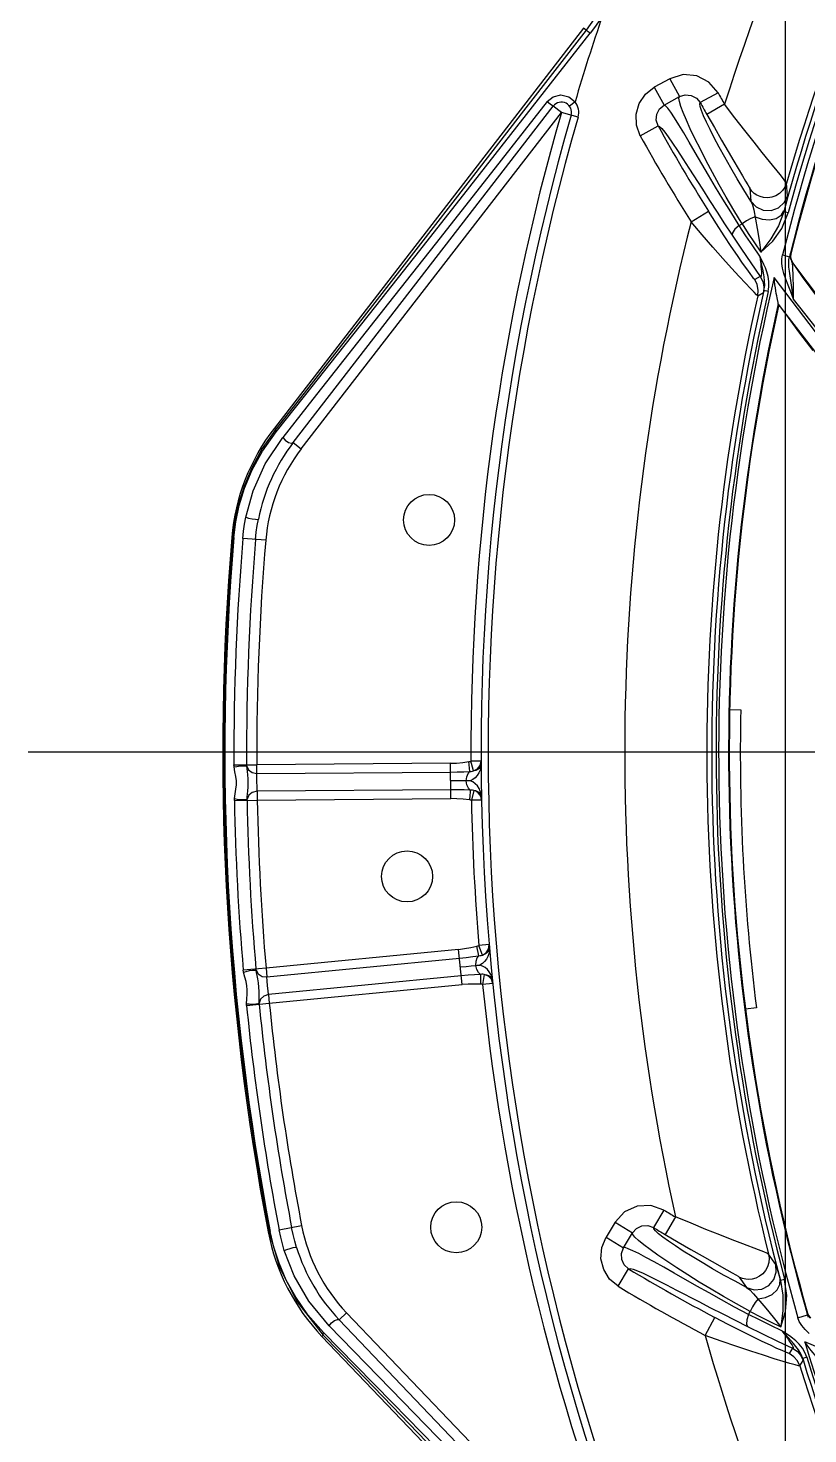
# Model space of a CAD drawing. Header units: metres. Extents: x -367 to 374, y -238 to 224.
# Drawn here: x 351.3839 to 351.4604, y 176.6477 to 176.7856 of the extents above; entities that cross this region are included whole.
import ezdxf
from ezdxf.enums import TextEntityAlignment as Align

# ---------------------------------------------------------------- set-up
doc = ezdxf.new("R2010")
doc.units = ezdxf.units.M
for name, color, linetype in [('ELE-ALIMENTADORES', 160, 'Continuous'), ('LA_BAU_BASES GERAIS_R00$0$ARQ-XREF-ATT', 8, 'Continuous'), ('LA_BAU_BASES GERAIS_R00$0$BASE', 253, 'Continuous'), ('LA_BAU_BASES GERAIS_R00$0$dutos', 31, 'Continuous')]:
    doc.layers.add(name, color=color, linetype=linetype)
doc.styles.add('LA_BAU_BASES GERAIS_R00$0$R60-125-RS', font='romans.shx', dxfattribs={"height": 0.19})
doc.styles.add('LA_BAU_BASES GERAIS_R00$0$R80-100-RS', font='romans.shx', dxfattribs={"height": 0.203})

# ---------------------------------------------------------------- blocks, each defined once
blk = doc.blocks.new('LA_BAU_BASES GERAIS_R00$0$A$C2E3D5B4E')
at = {"layer": 'LA_BAU_BASES GERAIS_R00$0$dutos', "color": 251}
for p, q in [((-15.29181643772608, -1.455469513867399), (-15.29181643772608, -0.8957732504447335)), ((-15.31164778125822, -1.164407015613222), (-15.34197212014305, -1.203618592086684)), ((-15.31138551040112, -1.164609843223559), (-15.31164778125822, -1.164407015613222)), ((-15.31723662760305, -1.172881359166865), (-15.31099918176005, -1.164912587741753)), ((-15.3046988574697, -1.170199004961148), (-15.30373783590812, -1.171953166993887)), ((-15.30318496797281, -1.169370697143393), (-15.30469861257961, -1.170198870976208)), ((-15.30318491908565, -1.169370670392425), (-15.30222595650366, -1.171125989684413)), ((-15.3152154143977, -1.171610603999113), (-15.31463021948503, -1.171137033682214)), ((-15.31309299907434, -1.171130277803684), (-15.31246782153175, -1.171628262837373)), ((-15.31246782654353, -1.171628266708183), (-15.31302185528466, -1.172056111938844)), ((-15.30373783590812, -1.171953166993887), (-15.30222595650366, -1.171125989684413)), ((-15.2984480559935, -1.170739611700526), (-15.30019533681661, -1.171712166092846)), ((-15.34012088183226, -1.205050250355896), (-15.31460438469458, -1.17205556306061)), ((-15.33933012092712, -1.205662389438373), (-15.31381309177641, -1.172667014215847)), ((-15.31381333207582, -1.172667324939255), (-15.31460438469458, -1.17205556306061)), ((-15.31218013822081, -1.173139241218166), (-15.31381333207582, -1.172667324939255)), ((-15.29780769693389, -1.171880383358882), (-15.29954791913769, -1.172865506609639)), ((-15.30607578796435, -1.17497051379695), (-15.30432850893976, -1.17399804792575)), ((-15.29161538771496, -1.18084051235445), (-15.29172001287952, -1.179602793189304)), ((-15.29533454107923, -1.180117143174073), (-15.29522688231327, -1.181376281428754)), ((-15.30109087646815, -1.183404921369117), (-15.29939658934018, -1.182342698815489)), ((-15.2917757054588, -1.181524324088684), (-15.29200273058404, -1.182407565674737)), ((-15.29156578153652, -1.182525808615253), (-15.29200264822521, -1.18240726216635)), ((-15.29638622852826, -1.183751337300862), (-15.29608890512327, -1.183595429356217)), ((-15.29218093330383, -1.187040242296177), (-15.29212081250216, -1.186652290071549)), ((-15.29212142131701, -1.186652272623803), (-15.29144471015206, -1.186821095086714)), ((-15.29149547977704, -1.187132087410362), (-15.29144470891242, -1.186821094969389)), ((-15.29130417100851, -1.186538308476599), (-15.29134680635934, -1.186476821448821)), ((-15.29132583660203, -1.187036364762832), (-15.29119752243378, -1.187292214073466)), ((-15.29128229170146, -1.18710006410555), (-15.29115459334298, -1.187353814367896)), ((-15.29117043470796, -1.187372267632497), (-15.2911975725583, -1.187292185964623)), ((-15.2839965343619, -1.196896690909568), (-15.29119755337342, -1.18729217023764)), ((-15.29430203532047, -1.1887638744426), (-15.29485089314221, -1.189065241184551)), ((-15.28561651201517, -1.198517753268504), (-15.29293981111323, -1.188849340843888)), ((-15.2913135114768, -1.189169035941347), (-15.29138603928004, -1.188685180740038)), ((-15.2945460819119, -1.190644450431762), (-15.29399829115846, -1.190344705927316)), ((-15.29352738762873, -1.190240048419298), (-15.29393918227788, -1.190145553749687)), ((-15.33076855348554, -1.191379399122241), (-15.33819539940941, -1.200807175137641)), ((-15.2852033803515, -1.200948637782574), (-15.29253812069783, -1.191456463251313)), ((-15.29253504850885, -1.191433603584017), (-15.29253811930857, -1.191456462494614)), ((-15.28318578843846, -1.200969842019447), (-15.29103201667613, -1.190995877992179)), ((-15.33819539940941, -1.200807175137641), (-15.34115431168584, -1.204561479613119)), ((-15.34197212014305, -1.203618592086684), (-15.34183576085206, -1.20372404577364)), ((-15.34012088183681, -1.205050250360443), (-15.33932982921806, -1.205662012237269)), ((-15.34548332126087, -1.21108323627567), (-15.34583831073496, -1.212755939704664)), ((-15.34583831073496, -1.212755939704664), (-15.3460400042336, -1.214359827451233)), ((-15.34594613108675, -1.214367786139235), (-15.34575253524099, -1.212828388111745)), ((-15.34615019916646, -1.214350522664688), (-15.3459461282946, -1.214367753094564)), ((-15.34282179431466, -1.214631571395046), (-15.34505676582103, -1.214442851583669)), ((-15.29730375349436, -1.231229951805915), (-15.29621739631284, -1.231248914239302)), ((-14.75553015107744, -1.235418544163338), (-15.36613173221303, -1.235418544163338)), ((-15.32278696788899, -1.237293527066583), (-15.32289410447947, -1.236333714394902)), ((-15.32247259429823, -1.237099211249813), (-15.32269599873052, -1.236290423135586)), ((-15.32169599674853, -1.236286566114075), (-15.32269583576499, -1.236290422505306)), ((-15.32179109856133, -1.236714441495394), (-15.32169598852624, -1.236286565646594)), ((-15.34593774900668, -1.236648071188654), (-15.34369485123079, -1.2366370093402)), ((-15.32469423371003, -1.236490526872046), (-15.34369485121215, -1.236637009716731)), ((-15.34368475757947, -1.238026649716346), (-15.34369483608725, -1.236638923567341)), ((-15.34368799858066, -1.237503495731005), (-15.32468743491017, -1.23735318536427)), ((-15.3246668398815, -1.239950721017237), (-15.32469427324259, -1.236488613207882)), ((-15.32242972713948, -1.237250658232995), (-15.32247259429823, -1.237099211249813)), ((-15.34368023688239, -1.238369013318959), (-15.34368475757947, -1.238026649716346)), ((-15.32467376728664, -1.239084716627701), (-15.34366033115793, -1.239234916246176)), ((-15.32240779039648, -1.23915596760952), (-15.32264872353426, -1.240122863701515)), ((-15.32225334759232, -1.239207757476549), (-15.32240778807591, -1.239155958765593)), ((-15.34589600158733, -1.240143431383046), (-15.34365347947141, -1.240100921235978)), ((-15.34366033029528, -1.2392349162389), (-15.34365347947141, -1.240100921235978)), ((-15.34365347950143, -1.240100921256897), (-15.32466686735961, -1.239950722190486)), ((-15.32214871883025, -1.240112494116772), (-15.32264872353426, -1.240122863701515)), ((-15.32164893168692, -1.240102052730151), (-15.32214871883025, -1.240112494116772)), ((-15.32180401093228, -1.239589516710737), (-15.32198098944173, -1.239381168131956)), ((-15.32156168378742, -1.255300146062552), (-15.32190239222973, -1.254363736324819)), ((-15.32090590080907, -1.254279926482639), (-15.32190205284815, -1.254363707782147)), ((-15.32096648133438, -1.254714031471565), (-15.32090589272684, -1.254279925333037)), ((-15.32389145894103, -1.25474587528123), (-15.34278978716702, -1.256581153094601)), ((-15.34270607769758, -1.257443128338025), (-15.32380782617065, -1.255607869005587)), ((-15.32355680547653, -1.258191887226246), (-15.3238914773483, -1.254745888361583)), ((-15.32190231470759, -1.255370183464663), (-15.32209295764142, -1.254422049528046)), ((-15.34278978710472, -1.25658115334835), (-15.34502446799479, -1.256773283186419)), ((-15.34278978710472, -1.25658115334835), (-15.34270607841972, -1.257443128407147)), ((-15.32364042301197, -1.25733134310093), (-15.3425526132728, -1.259167956061617)), ((-15.34246885485891, -1.260030413718312), (-15.32355702662835, -1.258189981484691)), ((-15.321385960925, -1.257197057014935), (-15.32154880717508, -1.258180123788122)), ((-15.32055388108984, -1.258079431106751), (-15.32154880717508, -1.258180123788122)), ((-15.3209783115276, -1.257361477056918), (-15.32138596033428, -1.257197048492969)), ((-15.34255261020235, -1.259167958348087), (-15.34246904028214, -1.260028504511581)), ((-15.34470062209357, -1.260253859207921), (-15.34246885483617, -1.260030414097571)), ((-15.29468411756034, -1.26045916558877), (-15.29576254207905, -1.260591579468098)), ((-15.30375114325898, -1.280306085738346), (-15.30477805130431, -1.282021985554536)), ((-15.34150338751851, -1.282245348750337), (-15.33930043094779, -1.28182405324759)), ((-15.30853788474815, -1.28148902368838), (-15.30943465294786, -1.28296306531837)), ((-15.30853785707177, -1.281488978189998), (-15.30682970499265, -1.282529637685627)), ((-15.30262619014638, -1.280973843486834), (-15.30364070515634, -1.282697096350319)), ((-15.3423800282626, -1.282412998385269), (-15.34258117991794, -1.282451466811551)), ((-15.34247256126218, -1.282430694476432), (-15.34147701405209, -1.285892086715364)), ((-15.34202176828057, -1.283941826223497), (-15.3423800343553, -1.282412966518393)), ((-15.33979402211435, -1.283966403110469), (-15.3399749517398, -1.283340731293436)), ((-15.30943479964344, -1.282963306436329), (-15.30772544844876, -1.28400194264367)), ((-15.30772544844876, -1.28400194264367), (-15.30682970499265, -1.282529637685627)), ((-15.34002332393948, -1.28675320586234), (-15.34099742283843, -1.284280852571726)), ((-15.29278341942381, -1.285637401265092), (-15.29349289619813, -1.284617804553534)), ((-15.34147701405209, -1.285892086715364), (-15.33974715369277, -1.289316133086402)), ((-15.30824150233411, -1.287784020143306), (-15.30721454719333, -1.286068200511806)), ((-15.29636599444621, -1.286870508811887), (-15.29564318092253, -1.287907138344679)), ((-15.29258040694003, -1.286309565747331), (-15.29232582746317, -1.287222494623791)), ((-15.29191751477447, -1.287113935766399), (-15.2923259422364, -1.287222061077671)), ((-15.33974715369277, -1.289316133086402), (-15.33717960724744, -1.29256874914762)), ((-15.33488997602672, -1.290379457881215), (-15.33561274864678, -1.291070555978592)), ((-15.30678714958594, -1.321217294692985), (-15.33561274864223, -1.29107055598314)), ((-15.30606411788222, -1.32052646755227), (-15.33489030552482, -1.29037911327913)), ((-15.29970723802217, -1.292595975937445), (-15.29877105360629, -1.290828920655883)), ((-15.29545911138894, -1.290544258887792), (-15.29527948915211, -1.290260566697441)), ((-15.29062270374379, -1.290857874058645), (-15.28968323845129, -1.29058937137296)), ((-15.2904707827679, -1.291242191223034), (-15.29062237108974, -1.290858161984659)), ((-15.28966500927254, -1.290416214805816), (-15.28973267642459, -1.290384281925697)), ((-15.2895872349136, -1.290844553565591), (-15.28968323745767, -1.290589371392059)), ((-15.33730425167687, -1.292687931198714), (-15.30304724813959, -1.328515007427711)), ((-15.33717960724744, -1.29256874914762), (-15.33730419663516, -1.292687878574441)), ((-15.29114845174126, -1.293842545039013), (-15.29147309403561, -1.294377965027422)), ((-15.27818224355406, -1.298163498830661), (-15.28992718785048, -1.293235578732208)), ((-15.29041951514273, -1.295593194737819), (-15.29009498669939, -1.295059712959016)), ((-15.2897395390637, -1.294733636747594), (-15.29014337302578, -1.294857687615774))]:
    blk.add_line(p, q, dxfattribs=at)
for points in [[(-15.3102175089075, -1.162928339449252), (-15.31058771732933, -1.16350222202226), (-15.31097717097964, -1.164062884985185), (-15.31138551081312, -1.164609843701953)], [(-15.30979299095407, -1.163192371000775), (-15.31017555890276, -1.163780270324139), (-15.31057780830542, -1.164353889505662), (-15.31099918176005, -1.164912587741753)], [(-15.31138551040112, -1.164609843223559), (-15.31751495086564, -1.17252778746996), (-15.32299453424321, -1.179593683366591), (-15.32785198457941, -1.185844195275138), (-15.33212222723068, -1.19132584229709), (-15.33584437881336, -1.196090811114743), (-15.33906480959195, -1.200200612315427), (-15.34183576085206, -1.20372404577364)], [(-15.31099918270775, -1.164912588218328), (-15.31118749725783, -1.164766385515293), (-15.31132954014311, -1.164655072474204), (-15.31138548681474, -1.164609752358672)], [(-15.30607584083236, -1.17497041944597), (-15.3064527596689, -1.17393783372853), (-15.30649088249947, -1.172840048351361), (-15.30618687298875, -1.171784385943909), (-15.3055698426042, -1.17087404928651), (-15.30469861257961, -1.170198870976208)], [(-15.29844795152439, -1.170739798859984), (-15.29933578095461, -1.169696338531764), (-15.3005345880315, -1.169079678075548), (-15.30187753450446, -1.16896176585368), (-15.30318496797281, -1.169370697143393)], [(-15.3152154143977, -1.171610603999113), (-15.32103687450353, -1.179015115562549), (-15.32621016075291, -1.185589829150274), (-15.33076855348554, -1.191379399122241)], [(-15.3152154777149, -1.17161055189689), (-15.31491192334579, -1.171842209279646), (-15.31469264930411, -1.172001726470342), (-15.31460439740931, -1.172055528656244)], [(-15.31463021948503, -1.171137033682214), (-15.31386709314711, -1.17095761911213), (-15.31309299907434, -1.171130277803684)], [(-15.2960889355918, -1.183595482374301), (-15.29689447857891, -1.182264520524484), (-15.2976344723088, -1.180999215851159), (-15.29832800848817, -1.179773579841537), (-15.29898395812825, -1.178577059236602), (-15.29960412628861, -1.177410501311613), (-15.30018269737548, -1.176287454870987), (-15.30070732924696, -1.175233825854491), (-15.30116592447393, -1.174274879078155), (-15.30155242090404, -1.173424198650252), (-15.30186264113172, -1.172690669577321), (-15.30209225893759, -1.17208233642458), (-15.30223543214424, -1.171609053195141), (-15.30228378741094, -1.171284261809603), (-15.30222603932043, -1.171125838324485)], [(-15.30222603932043, -1.171125838324485), (-15.30166858825351, -1.17095072910314), (-15.30108967134083, -1.17100079358778), (-15.3005732691131, -1.171267007487302), (-15.30019533346331, -1.171712170154649)], [(-15.34179417387259, -1.203984504139669), (-15.33901527332955, -1.200498120743475), (-15.33577145784921, -1.196413218701025), (-15.33201521728415, -1.191667216277608), (-15.32770250871727, -1.186201555556806), (-15.3227889290074, -1.179956757264051), (-15.31723662760305, -1.172881359166865)], [(-15.304328470173, -1.173998026348897), (-15.30450824848458, -1.173437037647716), (-15.30445889295061, -1.1728530784182), (-15.30418942380402, -1.172332452000489), (-15.30373791231477, -1.171953027350071)], [(-15.2993742457561, -1.178814897458949), (-15.30067637008278, -1.176591199997063), (-15.30127107068529, -1.175581014695751), (-15.30181345420988, -1.174671580732763), (-15.30229818300677, -1.173876310843923), (-15.30272214114484, -1.173204305518709), (-15.30308265066333, -1.172663922003892), (-15.30337615761391, -1.172265314860567), (-15.30359719718263, -1.172022281510806), (-15.30373791212833, -1.171953027685674)], [(-15.29522670130655, -1.181376171747331), (-15.29590537804961, -1.180275766102284), (-15.29656369880695, -1.179181835180032), (-15.29719395883376, -1.178106366154395), (-15.29778663061234, -1.177065386238326), (-15.29833051180412, -1.176078973100346), (-15.29881507395066, -1.175167662160391), (-15.29923430462441, -1.174344833546172), (-15.29958471158852, -1.173619409069659), (-15.29986370509005, -1.172998409875333), (-15.30006840268288, -1.1724888176538), (-15.30019511062801, -1.172098516101585), (-15.30023924593661, -1.171836342494032), (-15.30019525971102, -1.17171212319289)], [(-15.29954799787401, -1.17286555117488), (-15.29880624438783, -1.174166957677414), (-15.29809879380673, -1.175391810090048), (-15.29745106735709, -1.176500497873064), (-15.29688448898514, -1.177461816762559), (-15.29602990464264, -1.178903600206183)], [(-15.29339926680268, -1.177483366596505), (-15.29410151446382, -1.17660798330752), (-15.29491526012725, -1.175587248923591), (-15.29582269752154, -1.174438120978891), (-15.29679711958488, -1.173190731129296), (-15.29780769681201, -1.171880383890027)], [(-15.30432808938849, -1.173997814689471), (-15.30418513775248, -1.174046715233715), (-15.30396756349865, -1.174249945082636), (-15.30367976605839, -1.174596547478984), (-15.30332531682188, -1.175076482349766), (-15.30290709392466, -1.175680592232936), (-15.30242740265112, -1.176400510496649), (-15.30188848127864, -1.177227923825455), (-15.30129478677145, -1.178150934241501)], [(-15.30129478677145, -1.178150934241501), (-15.29997581120824, -1.180213269237981), (-15.29926736728294, -1.18131745362615), (-15.29853895945462, -1.182445826035007), (-15.29779859405517, -1.183583378554147), (-15.29704913019759, -1.18472387457922)], [(-15.29171974584278, -1.179602874175259), (-15.29181775339384, -1.179465524792874), (-15.29203028222855, -1.179191319308018), (-15.29236221096835, -1.17877296371779), (-15.29339926680268, -1.177483366596505)], [(-15.29638643572798, -1.183751317398389), (-15.29720359975136, -1.182437984983778), (-15.29796286360261, -1.181191198787644), (-15.29868263244362, -1.179986891715714), (-15.2993742457561, -1.178814897458949)], [(-15.29602990464264, -1.178903600206183), (-15.29573699679167, -1.179400044830516), (-15.29552784318048, -1.179759737474058), (-15.2953961541707, -1.179994300247643), (-15.29533423426619, -1.180116956342943)], [(-15.29172001287952, -1.179602793189304), (-15.29187813750923, -1.179992404900702), (-15.29211433570981, -1.180340129403419), (-15.29241893492463, -1.180631520708346), (-15.29277527647446, -1.180851423285901), (-15.29316603590996, -1.180991575587257), (-15.29357427797413, -1.181048074341277), (-15.29397142849621, -1.181022195309822), (-15.29432320713931, -1.180930347162473), (-15.29462506488971, -1.180791953596497), (-15.29488690143353, -1.180616192793138), (-15.29512093292851, -1.18040007125245), (-15.29533454107923, -1.180117143174073)], [(-15.29252917290705, -1.18202462401922), (-15.29195754427928, -1.18152147418067), (-15.29161538771496, -1.18084051235445)], [(-15.29161490994784, -1.180839821102097), (-15.29165506388154, -1.181037431942684), (-15.2917757054588, -1.181524324088684)], [(-15.2948511856448, -1.189065443199695), (-15.29492564828661, -1.188980226573847), (-15.29507626274335, -1.188784695772199), (-15.29530876205308, -1.188469031088687), (-15.29562756870837, -1.188024459551059), (-15.29603671386349, -1.187442049876779), (-15.2965444342085, -1.186705515491383), (-15.29715092408469, -1.185808745304428), (-15.29784442400887, -1.184762505791412), (-15.29860209001572, -1.183594825182524), (-15.29939652539724, -1.182342658703135)], [(-15.29522688231327, -1.181376281428754), (-15.29470071394553, -1.181929239598219), (-15.29400713338055, -1.182244413812157), (-15.29324680865921, -1.182277616758881), (-15.29252917290705, -1.18202462401922)], [(-15.29522664539536, -1.181376132162484), (-15.29507596679105, -1.181730047752978), (-15.29493913241686, -1.182238483992194), (-15.29460156417963, -1.184050513626687)], [(-15.29481502935187, -1.182905339707474), (-15.29411848595737, -1.183147468329196), (-15.29339524414445, -1.183202436279942), (-15.29274213092503, -1.18306416349759), (-15.2922464178273, -1.182751121332046), (-15.29197587700673, -1.182304216029195)], [(-15.29200266484486, -1.182407480521476), (-15.29252473878705, -1.183784794905193), (-15.29326573528624, -1.185082134754055), (-15.2942500741683, -1.1863878221763)], [(-15.29424945593473, -1.186387840702707), (-15.29306322210232, -1.185289040343093), (-15.29219065960069, -1.184041798681108), (-15.29156605106209, -1.182526171406323)], [(-15.29454606310219, -1.190644454674555), (-15.2946601610256, -1.190544664509332), (-15.29489688431113, -1.190310856541771), (-15.29525991312858, -1.189940238787756), (-15.29574933140248, -1.189426593642281), (-15.29636676199243, -1.18876655302455), (-15.29711299146584, -1.187954559158868), (-15.29798135000601, -1.186991725009364), (-15.29895484209328, -1.185892411531029), (-15.300002906391, -1.184684480495605), (-15.30109087668416, -1.183404920959845)], [(-15.29638630795716, -1.183751366986769), (-15.29679579539015, -1.184132061181742), (-15.29703332755571, -1.184476759421784), (-15.29704953582677, -1.184724169284607)], [(-15.29434403299092, -1.186770963397692), (-15.29503130593457, -1.185769367387991), (-15.295712050568, -1.184762810224754), (-15.29638622852826, -1.183751337300862)], [(-15.2948150370753, -1.182905181061585), (-15.29521917777765, -1.183060924690551), (-15.29566097319366, -1.183299457205692), (-15.2960889355918, -1.183595482374301)], [(-15.29608890512327, -1.183595429356217), (-15.29548142218846, -1.184530395601257), (-15.29486825963613, -1.185461209348148), (-15.29424945593473, -1.186387840702707)], [(-15.29460156417963, -1.184050513626687), (-15.29441517146779, -1.185203235866254), (-15.29425006979363, -1.186387823259508)], [(-15.29704913019759, -1.18472387457922), (-15.29614210908858, -1.186083745450276), (-15.29522692825412, -1.187429781519029), (-15.29430381391876, -1.188761977374895)], [(-15.29393920019265, -1.190145553034824), (-15.29387130034092, -1.189645780310173), (-15.29387971418919, -1.189202631217711), (-15.29392693978753, -1.188802819805176), (-15.29399179733218, -1.188418754164275), (-15.29406659759161, -1.188029904101938), (-15.29414487519034, -1.187651868550972), (-15.29421693828408, -1.187321982235233), (-15.29428233734279, -1.187033224495906), (-15.29434475426115, -1.186770911272731)], [(-15.2943447218172, -1.186770914922533), (-15.29429908798829, -1.18713694558727), (-15.29426128168461, -1.187472124578278), (-15.29423117950955, -1.187777795582122), (-15.29420921508336, -1.18805164532904), (-15.29419596791467, -1.188291435146027), (-15.29419237147795, -1.188493116918551), (-15.29419931014445, -1.188646344496817), (-15.2942160177563, -1.188743877354398), (-15.2942403763459, -1.188789611421896), (-15.29427013631494, -1.188792389293383), (-15.29430330048763, -1.188761622382742)], [(-15.29352563578004, -1.190240656328285), (-15.29345518150831, -1.189761005595471), (-15.29345646983438, -1.189257184126006), (-15.29353127240756, -1.188763706205179), (-15.29365835139879, -1.188313635199563), (-15.29380440920431, -1.187925710841853), (-15.29394950279584, -1.187590655612155), (-15.29408756772591, -1.187293925600613), (-15.29421810607528, -1.187023917455633), (-15.29434403299092, -1.186770963397692)], [(-15.29134680648122, -1.186476821416989), (-15.29135997184949, -1.186513703227945), (-15.29139264669993, -1.186628460389954), (-15.29144471038671, -1.186821096023493)], [(-15.29134680635934, -1.186476821448821), (-15.29137631476351, -1.186757338239374), (-15.29132583660203, -1.187036364762832)], [(-15.29130417100851, -1.186538308476599), (-15.29133350968277, -1.186820761278511), (-15.29128229170146, -1.18710006410555)], [(-15.29197958820532, -1.188474194567505), (-15.29210712387476, -1.187956168275093), (-15.29217600427046, -1.187477164870586), (-15.29218093330383, -1.187040242296177)], [(-15.29148659159137, -1.187845008111879), (-15.29150621823146, -1.187474441707934), (-15.29149547977704, -1.187132087410362)], [(-15.29138603928004, -1.188685180740038), (-15.29144478465196, -1.188246359138873), (-15.29148659159137, -1.187845008111879)], [(-15.29103392283332, -1.190995199650104), (-15.29103575091631, -1.190258620390239), (-15.29104510504249, -1.1895714525578), (-15.29105957204229, -1.188977430941748), (-15.29107719342892, -1.188490136449843), (-15.29109742832998, -1.188090724125402), (-15.29111993402421, -1.187772252854927), (-15.29114436126747, -1.187532951835863), (-15.29117043470796, -1.187372267632497)], [(-15.28647272036051, -1.193750542862915), (-15.28856451414322, -1.190968974143914), (-15.29014710976617, -1.188783421883898), (-15.29115412155352, -1.187353482118567)], [(-15.2945460819119, -1.190644450431762), (-15.29449906662921, -1.19009953682297), (-15.29460245478595, -1.189559443878068), (-15.29485089314221, -1.189065241184551)], [(-15.29430203532047, -1.1887638744426), (-15.29405621746855, -1.189251352926192), (-15.2939511215427, -1.189791451933786), (-15.29399829115846, -1.190344705927316)], [(-15.29260892302636, -1.191033178121586), (-15.29264544191983, -1.190854771481725), (-15.2926855409587, -1.190650208626437), (-15.29272813964508, -1.190419942601409), (-15.2927722843101, -1.190163618125268), (-15.29281702258504, -1.189880084021468), (-15.29286118733626, -1.189567893999708), (-15.29290327688568, -1.189224912979341), (-15.29294108603472, -1.188849036404179)], [(-15.29103201667613, -1.190995877992179), (-15.29131959492224, -1.190279742786231), (-15.29157921581145, -1.189628390093901), (-15.29180135108891, -1.189029731935705), (-15.29197958820532, -1.188474194567505)], [(-15.29103392576599, -1.190995198980715), (-15.29113489602514, -1.190311662498686), (-15.2913135114768, -1.189169035941347)], [(-15.29393916363597, -1.190145472501797), (-15.29396805548367, -1.190252979554032), (-15.29398774558376, -1.190319508463006), (-15.29399827437055, -1.190344709768112)], [(-15.29253504850885, -1.191433603584017), (-15.29253756063599, -1.191389322138718), (-15.29255259268621, -1.191304630934326), (-15.29260892302636, -1.191033178121586)], [(-15.29249948932829, -1.191509615736948), (-15.29157079354536, -1.192788454179833), (-15.2904436213239, -1.194308223791893), (-15.28914348583112, -1.196019289192634)], [(-15.34575253524099, -1.212828388111745), (-15.34541070938712, -1.211215819913093), (-15.34488816032081, -1.209517262476481), (-15.34414423170847, -1.20773312654336), (-15.34313065601509, -1.205879088530025), (-15.34179417387259, -1.203984504139669)], [(-15.34183576085206, -1.20372404577364), (-15.34316846285947, -1.205634804880617), (-15.34418853468151, -1.20751434690527), (-15.34494550975114, -1.209334770446446), (-15.34548332126087, -1.21108323627567)], [(-15.34476634095881, -1.212365610780296), (-15.34404154765389, -1.209764671240634), (-15.34286027997769, -1.207141085994124), (-15.34115431168584, -1.204561479613119)], [(-15.34179417700989, -1.203984503676736), (-15.34184321160137, -1.203884158829794), (-15.34185825092663, -1.203793895492424), (-15.34183576107489, -1.203724046074683)], [(-15.34115422162859, -1.204561484323392), (-15.34090644628986, -1.204827618991374), (-15.34059400609067, -1.205029716399338), (-15.34030266272703, -1.205113205954774), (-15.34012092215153, -1.205050222518082)], [(-15.34505676610843, -1.214442854983361), (-15.34498408898799, -1.213733773352658), (-15.34488847530383, -1.213047402466771), (-15.34476634095881, -1.212365610780296)], [(-15.34476633727627, -1.212365611660687), (-15.3444936784349, -1.212446822582649), (-15.3441435886275, -1.212521981612269), (-15.34383590123662, -1.212566877303004), (-15.34362189527201, -1.212577516739373), (-15.34353666536299, -1.212552548373139)], [(-15.34381537041463, -1.214547674354151), (-15.34374199683452, -1.213838660947374), (-15.3436486948608, -1.213178006808164), (-15.34353666367042, -1.212552548025712)], [(-15.32469423371003, -1.236490526872046), (-15.32411046716243, -1.236471175146733), (-15.32349306759306, -1.23640759903509), (-15.32289397776003, -1.236333696684312)], [(-15.32289397776003, -1.236333696684312), (-15.32282485640462, -1.236321629934253), (-15.32276045502977, -1.236306802953266), (-15.32269583388143, -1.236290383182393)], [(-15.34592459760142, -1.236857235717878), (-15.34593190730902, -1.236785030492399), (-15.34593618148119, -1.236715169667775), (-15.34593774902032, -1.236648068412876)], [(-15.34589024639808, -1.239961085012226), (-15.34582163984714, -1.239488120299654), (-15.34574439511607, -1.239047060117343), (-15.34569907817695, -1.238623503971837), (-15.34570125163782, -1.238209375783015), (-15.34575131077509, -1.237790847854455), (-15.34583795306844, -1.237348761541114), (-15.34592459760142, -1.236857235717878)], [(-15.34592459713485, -1.23685723571333), (-15.34566435342322, -1.236798657773477), (-15.34534154139192, -1.236752854067788), (-15.3450273183098, -1.236729921821905), (-15.34479049281344, -1.236733907734276), (-15.34468447989502, -1.236764244161975)], [(-15.34468447871541, -1.236764244017365), (-15.34468857306274, -1.236722455080496), (-15.34469103500578, -1.23668157619403), (-15.34469195102065, -1.236641927099015)], [(-15.34468447871541, -1.236764244017365), (-15.34450734317215, -1.237142322125408), (-15.34414722146448, -1.237409458415357), (-15.34368799983167, -1.237503015123082)], [(-15.34464718174149, -1.240013885453379), (-15.34462484729283, -1.239772517237441), (-15.34459640559407, -1.239507643165496), (-15.34456964440642, -1.239202340577037), (-15.34455070779723, -1.238843021130094), (-15.34454518551729, -1.238439133816144), (-15.34455607585141, -1.238025241860385), (-15.34458182360231, -1.237638827221133), (-15.34461686886152, -1.237304806522559), (-15.34465391306321, -1.237020194197328), (-15.34468447372637, -1.236764239170668)], [(-15.32468738663056, -1.237359393431404), (-15.32403829341956, -1.23734777738872), (-15.32337057071891, -1.237320468382393), (-15.32278716000519, -1.237292986193722)], [(-15.32316679280484, -1.238212675664442), (-15.32310434654983, -1.237810731113029), (-15.32297055797881, -1.237487469175619), (-15.32278716581959, -1.237292951129973)], [(-15.32278716581959, -1.237292951129973), (-15.32265933168583, -1.237288592031916), (-15.32254938012511, -1.237274846417392), (-15.3224297202969, -1.237250713537549)], [(-15.32179333746444, -1.237179885515332), (-15.32191332860566, -1.237442139988786), (-15.32207515252685, -1.237688158321987), (-15.32227466055838, -1.237906583847405), (-15.32250765372783, -1.238084523840996), (-15.32277092541972, -1.238206418615562)], [(-15.32243123032413, -1.237251075270876), (-15.32205350646927, -1.237053802719572), (-15.32179109856133, -1.236714441495394)], [(-15.32176981815655, -1.236874329820864), (-15.32186705914364, -1.236993185391555), (-15.32200782313294, -1.237103151661984), (-15.3221952307922, -1.237193905545325), (-15.32243123032413, -1.237251075270876)], [(-15.32169437364337, -1.236634969347222), (-15.32171910974466, -1.236908744322761), (-15.32179333746444, -1.237179885515332)], [(-15.32169439113977, -1.236634973565458), (-15.32171288642576, -1.236753469450093), (-15.32176981815655, -1.236874329820864)], [(-15.34366033115793, -1.239234916246176), (-15.34366670008831, -1.239008807137623), (-15.34367396568859, -1.238704479219166), (-15.34368023688239, -1.238369013318959)], [(-15.32316677926428, -1.238212706528145), (-15.32360550961494, -1.238209647394513), (-15.32411722178131, -1.238220896292376), (-15.32468056870403, -1.238221076827983)], [(-15.32275417707433, -1.239122479125115), (-15.32334752116913, -1.239104054495954), (-15.32399766641356, -1.239087587233087), (-15.32467377084959, -1.239084723357053)], [(-15.32277092541972, -1.238206418615562), (-15.32289903934134, -1.238207303628485), (-15.32302672918286, -1.238212173551517), (-15.32316679280484, -1.238212675664442)], [(-15.32275417418532, -1.239122454721553), (-15.32294101852904, -1.238935999772082), (-15.32308294020959, -1.238617337801486), (-15.32315464843578, -1.238212577527236)], [(-15.32275414825972, -1.239122309402489), (-15.32277600104044, -1.239321035926594), (-15.3228081899656, -1.239662533675698), (-15.32284438851912, -1.240084674028083)], [(-15.32176581514295, -1.239217696081766), (-15.3218902314984, -1.238959734251409), (-15.32205675551813, -1.238717538628123), (-15.32226169976957, -1.238501798000186), (-15.32250100706051, -1.238326453813613), (-15.32277092509776, -1.238206414540116)], [(-15.32240779041285, -1.239155967674094), (-15.32252298764206, -1.23913568846973), (-15.32263848605635, -1.239123870632), (-15.32275417418532, -1.239122454721553)], [(-15.32240778807591, -1.239155958765593), (-15.32217077333644, -1.239207085669193), (-15.32198096125967, -1.239293299121243), (-15.32183767419974, -1.239399573417984), (-15.321737529252, -1.239515821615612), (-15.32167747101721, -1.239635276917113), (-15.32165592119736, -1.239753687755808)], [(-15.32198098944173, -1.239381168131956), (-15.32210968446088, -1.239283682073335), (-15.32225334759232, -1.239207757476549)], [(-15.32165602839223, -1.239753689821271), (-15.32168664669871, -1.239483956093579), (-15.32176581514295, -1.239217696081766)], [(-15.34589600158733, -1.240143431408512), (-15.34589613750222, -1.240082483068988), (-15.34589421862847, -1.240021641957981), (-15.34589024639808, -1.239961085012226)], [(-15.34589024088518, -1.239961084914), (-15.34562772121444, -1.240006994077419), (-15.34530299631979, -1.240040016437604), (-15.34498786003769, -1.24005299328536), (-15.34475142736392, -1.240043679786766), (-15.34464714732167, -1.240013884645748)], [(-15.34465041228668, -1.240119819492691), (-15.34465051999177, -1.240084339022985), (-15.34464939815962, -1.240048684345936), (-15.34464714959404, -1.240013884459302)], [(-15.34366033035258, -1.239234915700479), (-15.34413694299292, -1.239344263348073), (-15.34448638641697, -1.239624159301172), (-15.34464714959404, -1.240013884459302)], [(-15.32284438851912, -1.240084674028083), (-15.32346014987206, -1.240018800525547), (-15.32406344894071, -1.239966302885193), (-15.32466686735961, -1.239950722190486)], [(-15.32264838157198, -1.24012294146695), (-15.32271533582116, -1.240107719078594), (-15.32278044254326, -1.240094505163768), (-15.32284438851912, -1.240084674028083)], [(-15.32164892355422, -1.240102051877045), (-15.32169128023452, -1.239835136257796), (-15.32180401093228, -1.239589516710737)], [(-15.3220928369683, -1.254422022093138), (-15.3220257091757, -1.254404422246523), (-15.32196472807937, -1.254385187141168), (-15.32190205893403, -1.254363624336918)], [(-15.32389145894103, -1.25474587528123), (-15.32330508620271, -1.254669291984726), (-15.32268895605284, -1.254549932742236), (-15.3220928369683, -1.254422022093138)], [(-15.32380782733435, -1.255607862640943), (-15.32315528529034, -1.255536744871904), (-15.32248572121716, -1.255449318756916), (-15.3219025576841, -1.255369656178743)], [(-15.32220583157687, -1.256317090861273), (-15.32217802697414, -1.255913000739099), (-15.32207101383256, -1.255578684080035), (-15.32190256825243, -1.255369613697155)], [(-15.32190256825243, -1.255369613697155), (-15.3217842215704, -1.255355301385578), (-15.32166944647997, -1.255331256957732), (-15.32156168111942, -1.255300154398071)], [(-15.32092980485504, -1.255172037164527), (-15.32102680031494, -1.255441970646359), (-15.32116726027834, -1.255700271017929), (-15.32134833456121, -1.255935805686647), (-15.32156750379318, -1.25613467575721), (-15.32182382625479, -1.256279616971995)], [(-15.3208764380347, -1.254627112976493), (-15.32088543128748, -1.254746858458645), (-15.3209325826183, -1.254871920767698), (-15.32102007178764, -1.254998164929646), (-15.32115169535291, -1.255119048259701), (-15.32133168218388, -1.255224696591256), (-15.32156165437709, -1.255300139753388)], [(-15.32156165437709, -1.255300139753388), (-15.32120090884428, -1.255073289138352), (-15.32096648133438, -1.254714031471565)], [(-15.32087643002615, -1.254627113003778), (-15.32087880395875, -1.254898602618312), (-15.32092980485504, -1.255172037164527)], [(-15.34499444970334, -1.25698080266892), (-15.345007576022, -1.256909388859356), (-15.34501748377443, -1.256840067664314), (-15.3450244679716, -1.256773283441987)], [(-15.34470961018951, -1.260071470110859), (-15.34467932190182, -1.259593748078885), (-15.34463793882605, -1.259147487081179), (-15.34462710687558, -1.258721470057651), (-15.34466290863429, -1.258308815192038), (-15.34474673332579, -1.257895837916919), (-15.34486869711282, -1.257462692423076), (-15.34499444970334, -1.25698080266892)], [(-15.34499444867788, -1.256980802581609), (-15.34473979025961, -1.256901387220466), (-15.34442173508023, -1.256829654660294), (-15.34411039213501, -1.256781421499625), (-15.34387401896765, -1.256766265689009), (-15.34376589980866, -1.25678793436299)], [(-15.3437658993189, -1.256787934266583), (-15.34377336057969, -1.25674658494853), (-15.34377911873298, -1.256706018501689), (-15.34378323401961, -1.256666566471438)], [(-15.34346634954136, -1.260023785890269), (-15.34346371713718, -1.259786985013932), (-15.34345680145498, -1.259524364889955), (-15.34345451947229, -1.259221643470198), (-15.34346414587208, -1.258861323896497), (-15.34349216682858, -1.258442051015379), (-15.3435391022017, -1.258011143732517), (-15.34359689296207, -1.257628513965471), (-15.34365775927381, -1.257307281869259), (-15.34371637753975, -1.25703309766385), (-15.34376590579359, -1.256787935620821)], [(-15.3437658993189, -1.256787934266583), (-15.34355754736771, -1.25715171667315), (-15.34317406109722, -1.257389040457099), (-15.34270607824465, -1.257443130990112)], [(-15.32372432856982, -1.256467330131898), (-15.32316416392177, -1.256411211885904), (-15.32265439535695, -1.256366000000241), (-15.32221784757076, -1.256318293546144)], [(-15.32221781145108, -1.256318449038815), (-15.32207950210932, -1.256302316820154), (-15.32195004548248, -1.256291856992618), (-15.32182382527253, -1.256279616804648)], [(-15.32174442124597, -1.257192561293493), (-15.32195187637126, -1.257011997422239), (-15.3221162952641, -1.256704588507716), (-15.32221781145108, -1.256318449038815)], [(-15.32074359080207, -1.257202158497137), (-15.32088977792637, -1.256954293236674), (-15.32107608023125, -1.256726757725744), (-15.32129743219093, -1.256529712140662), (-15.32154840117983, -1.256376123349298), (-15.32182382722067, -1.256279617027474)], [(-15.3425526132728, -1.259167956061617), (-15.34258969878056, -1.258797376840164), (-15.34263566334721, -1.258303005626374), (-15.34267726290091, -1.25781309986786), (-15.34270607769758, -1.257443128338025)], [(-15.32174442251107, -1.257192606095202), (-15.32233223433741, -1.257226514674301), (-15.32297465265037, -1.257267512217993), (-15.32364102508564, -1.25732516000943)], [(-15.3217504845893, -1.25815766747354), (-15.32235667174155, -1.258146703985119), (-15.32295553034464, -1.258147826307038), (-15.32355702662835, -1.258189981484691)], [(-15.32174441439884, -1.257192427462257), (-15.32174952199694, -1.257393162455344), (-15.32175188384053, -1.257735525000214), (-15.3217504845893, -1.25815766747354)], [(-15.32154864755103, -1.258180146804705), (-15.32161724396155, -1.258170176489955), (-15.32168442753618, -1.258162138051091), (-15.3217504845893, -1.25815766747354)], [(-15.32138595736706, -1.257197048661226), (-15.32150503384582, -1.25718589847537), (-15.3216243521988, -1.257183650317245), (-15.32174442124597, -1.257192561293493)], [(-15.32138596033428, -1.257197048492969), (-15.32114550008737, -1.257229091505621), (-15.32094944208029, -1.257299862086882), (-15.32079816960368, -1.257394322072003), (-15.32068907121175, -1.257502178030961), (-15.32061965145249, -1.257616459233475), (-15.32058870281026, -1.257732764252694)], [(-15.32055387299124, -1.258079429656107), (-15.32068616020388, -1.257675589175676), (-15.3209783115276, -1.257361477056918)], [(-15.32058880058639, -1.257732773996111), (-15.32064182291924, -1.257463203201667), (-15.32074359080207, -1.257202158497137)], [(-15.34255256377628, -1.259168436331208), (-15.34301559460209, -1.259317476829608), (-15.34333861478262, -1.259624143768349), (-15.34346630937853, -1.260023786260433)], [(-15.34470062175524, -1.260253862573052), (-15.34470568277766, -1.260193060268364), (-15.34470868303561, -1.260132204932859), (-15.34470961018951, -1.260071470110859)], [(-15.3447096049249, -1.26007146958608), (-15.34444423764398, -1.260096078882896), (-15.34411790883314, -1.260102810070464), (-15.34380275452577, -1.260090317794209), (-15.34356784421198, -1.260061936790123), (-15.34346630724849, -1.260023786263162)], [(-15.34346100646053, -1.260129748574116), (-15.34346400054983, -1.26009407119335), (-15.34346575120071, -1.260058377923713), (-15.34346630937853, -1.260023786260433)], [(-15.30375096134367, -1.280306194312914), (-15.30504157182122, -1.279846446601084), (-15.30638809936272, -1.279911806286407), (-15.30761008128957, -1.280481164240598), (-15.30853788474815, -1.28148902368838)], [(-15.30682985253407, -1.282529547926686), (-15.30643463819843, -1.282099178197029), (-15.3059082493578, -1.281853081350789), (-15.30532792683607, -1.281825431509503), (-15.30477805059127, -1.282021984871506)], [(-15.2960068860416, -1.28362195424296), (-15.29705274200069, -1.283214973904876), (-15.29826783361068, -1.282737864830494), (-15.29962826141764, -1.282196409536198), (-15.30109583060175, -1.281603349267868), (-15.30262618977395, -1.280973843884283)], [(-15.34099742283843, -1.284280852571726), (-15.34118776995956, -1.283624456843143), (-15.34135389794346, -1.282956446879041), (-15.34150338814197, -1.282245345488889)], [(-15.3399749517398, -1.283340731293436), (-15.34013490283769, -1.282699093953568), (-15.34027974956598, -1.282011339080498)], [(-15.30824159759641, -1.287783963514528), (-15.30908431239459, -1.287078175755312), (-15.30966621931884, -1.286146525866286), (-15.30993076885534, -1.285080291836209), (-15.30985157247233, -1.283983403983882), (-15.30943465294786, -1.28296306531837)], [(-15.29528025790842, -1.290260025537179), (-15.29664331764388, -1.289510103941836), (-15.29791679892514, -1.288784329975613), (-15.29913022958044, -1.288069672446625), (-15.3002965605242, -1.287361432133082), (-15.30141693127325, -1.286661244629329), (-15.30247951554247, -1.285977943869227), (-15.30346067651089, -1.285327792352916), (-15.30433730164259, -1.284726622815185), (-15.30509734922771, -1.284183167237359), (-15.30573276442783, -1.283703028749812), (-15.3062357778449, -1.28329101110711), (-15.30659640265912, -1.282952726949304), (-15.3068006670087, -1.28269563011753), (-15.30682985253407, -1.282529547926686)], [(-15.29564307900864, -1.287906952840501), (-15.2967810254363, -1.287293316767943), (-15.29789812632589, -1.286675098515559), (-15.2989817077455, -1.286058830692753), (-15.3000154820229, -1.285453642220716), (-15.30097971365467, -1.28487131742412), (-15.3018550102056, -1.284324380330588), (-15.30262948402969, -1.283821407382391), (-15.30329565200236, -1.2833683773394), (-15.30384776102346, -1.28297007552618), (-15.30427982361562, -1.282631107354689), (-15.30458469917994, -1.282356453400723), (-15.30475400078149, -1.282151474993668), (-15.30477800597782, -1.282021909849107)], [(-15.30364075106218, -1.282697174311295), (-15.30234642518144, -1.283454073706423), (-15.30112273150644, -1.284160289347426), (-15.30000766517696, -1.284796451488262), (-15.29903610009615, -1.285345822943498), (-15.2975751657782, -1.286167123452913)], [(-15.337165473396, -1.292305370578731), (-15.33868186140853, -1.290575106367839), (-15.33987630902902, -1.28885283174867), (-15.34080241761012, -1.28716484971909), (-15.34150578216304, -1.285525043895802), (-15.34202176828057, -1.283941826223497)], [(-15.3409974287747, -1.284280850748189), (-15.3407436462453, -1.284174880046237), (-15.34042393611253, -1.284068939634096), (-15.34011463001843, -1.283988114471583), (-15.33988617516206, -1.283950818433993), (-15.33979403503145, -1.283966413462338)], [(-15.30721452441185, -1.286068162442177), (-15.30765071173892, -1.285672220610365), (-15.30789994816041, -1.285141818527961), (-15.30792689363261, -1.28455620748872), (-15.30772558439367, -1.284001859941498)], [(-15.30051560970878, -1.28776255231395), (-15.30275514760251, -1.286487833723811), (-15.30377526671282, -1.285910341470014), (-15.30469970064541, -1.285393944348186), (-15.30551712245051, -1.284947588502007), (-15.3062202819292, -1.284577597804571), (-15.30680268019069, -1.284289871359476), (-15.30725616323343, -1.284091425656413), (-15.30756910055652, -1.283991476720701), (-15.30772558406034, -1.284001860139767)], [(-15.29349289619813, -1.284617804553534), (-15.29343503028667, -1.285034280505613), (-15.29346572167606, -1.285453517856411), (-15.29358381668135, -1.285858169739811), (-15.29378246622582, -1.28622678173241), (-15.29405079767048, -1.286543536903707), (-15.2943760962894, -1.286796587293509), (-15.29473297824507, -1.286972750657412), (-15.29508355156258, -1.287069097151004), (-15.29541416482652, -1.287100173685474), (-15.29572880232899, -1.287078878636464), (-15.29603954031836, -1.287008727638465), (-15.29636599444621, -1.286870508811887)], [(-15.29349262443702, -1.28461774116721), (-15.29364617615647, -1.284547796888262), (-15.29396733426893, -1.284416592391324), (-15.294463970783, -1.284220250192163), (-15.2960068860416, -1.28362195424296)], [(-15.3072143004706, -1.286067788748994), (-15.30706604699026, -1.286038657168035), (-15.30677598877628, -1.286105877106536), (-15.30635341448851, -1.286262159070873), (-15.30580643493386, -1.286500594852157), (-15.30514211636273, -1.286814695294822), (-15.30436663597675, -1.287198368444194), (-15.30348609874682, -1.287645528059954), (-15.30251031186572, -1.288148098976023)], [(-15.2929827246744, -1.287119764675197), (-15.29273925473035, -1.286398209807601), (-15.29278341942381, -1.285637401265092)], [(-15.29278335128356, -1.28563656374962), (-15.29271934834333, -1.28582768376026), (-15.29258040694003, -1.286309565747331)], [(-15.33658942680358, -1.291664672022023), (-15.33857906285039, -1.289243659492683), (-15.34002332393948, -1.28675320586234)], [(-15.2975751657782, -1.286167123452913), (-15.29707346468331, -1.286450494726239), (-15.29671200976918, -1.286657690119398), (-15.29648031979514, -1.286795198065818), (-15.29636582214698, -1.286870193593757)], [(-15.29564318092253, -1.287907138344679), (-15.29491102657812, -1.288122929993449), (-15.29415278103761, -1.288049088543346), (-15.29347771866924, -1.287697680417011), (-15.2929827246744, -1.287119764675197)], [(-15.29452200441665, -1.289025496471083), (-15.293797696409, -1.288886922065728), (-15.29314383541214, -1.28857288738044), (-15.2926473440657, -1.288126546143474), (-15.29237457502131, -1.287607533844209), (-15.292363779678, -1.287085192055827)], [(-15.29232582711347, -1.287222439414734), (-15.29209305713584, -1.288637179387194), (-15.2920870163648, -1.290163913167532), (-15.29229148118202, -1.291758843078867)], [(-15.29229127334975, -1.291759065798658), (-15.29182987811646, -1.290244852610783), (-15.29170050494076, -1.288692307596364), (-15.29191613946659, -1.287114841092887)], [(-15.30251031186572, -1.288148098976023), (-15.30033657049944, -1.289274805867251), (-15.29917092758842, -1.289876844042453), (-15.29797608065246, -1.290489755083115), (-15.29676643288985, -1.291104566482034), (-15.29554754956007, -1.291717324292847)], [(-15.29546000311075, -1.290543716736181), (-15.29682426339195, -1.289814891270623), (-15.29810516755379, -1.289114792210682), (-15.29933064890974, -1.288431724696864), (-15.30051560970878, -1.28776255231395)], [(-15.29564305036638, -1.287906890616512), (-15.29533568491797, -1.288137976098994), (-15.29496300402388, -1.288509838717516), (-15.29376444199761, -1.289910523757214)], [(-15.29452208584189, -1.289025140949605), (-15.29479424462215, -1.289362108461034), (-15.29505761658766, -1.289789621201351), (-15.29528025790842, -1.290260025537179)], [(-15.29376444199761, -1.289910523757214), (-15.29302665492696, -1.290815629191172), (-15.29229147685328, -1.29175884183195)], [(-15.3365896283176, -1.291665002958041), (-15.33636108221026, -1.291364151148343), (-15.33605768662073, -1.291126360736314), (-15.33579111153995, -1.29102566712362), (-15.33561259849466, -1.29107075804194)], [(-15.2914732463405, -1.294378286230028), (-15.29158034119246, -1.29434171778729), (-15.29180854254082, -1.294247690373311), (-15.29216772519203, -1.294090566392413), (-15.29266610562036, -1.293864959475002), (-15.29331164055884, -1.293565150481015), (-15.29411960646667, -1.293181153164994), (-15.29509322720105, -1.292707772339497), (-15.29621693550826, -1.292148452304616), (-15.29745693382301, -1.291516044236857), (-15.2987710182847, -1.290828853946266)], [(-15.29545984676497, -1.290543706853612), (-15.29562412666246, -1.291078172441928), (-15.29565746493518, -1.291495457457756), (-15.29554775375118, -1.291717782187959)], [(-15.29218178722749, -1.29213809167112), (-15.29327738510756, -1.291614462525729), (-15.2943698424192, -1.291083178227098), (-15.29545911138894, -1.290544258887792)], [(-15.29527948915211, -1.290260566697441), (-15.29428621371289, -1.29076658431012), (-15.29329012763583, -1.291266085581526), (-15.29229127334975, -1.291759065798658)], [(-15.28950781919139, -1.292408934449384), (-15.28990769547363, -1.29202111094736), (-15.29023222246133, -1.291632715072126), (-15.2904707827679, -1.291242191223034)], [(-15.28973267654646, -1.290384281960257), (-15.2897293581359, -1.290406470530513), (-15.28971287940112, -1.290474878941211), (-15.28968323723211, -1.290589375633033)], [(-15.28973267642459, -1.290384281925697), (-15.28961792617883, -1.290642046860455), (-15.28943472554192, -1.290858394378745)], [(-15.28966500927254, -1.290416214805816), (-15.28954919055786, -1.29067549668224), (-15.28936518307182, -1.2908917710335)], [(-15.33716541659942, -1.292305350462527), (-15.33720380336354, -1.292410639663728), (-15.33720926481692, -1.292501744951267), (-15.33717965171581, -1.29256879236226)], [(-15.33717960724744, -1.29256874914762), (-15.33405584936008, -1.295782914822382), (-15.33042359966066, -1.29953343990627), (-15.32622378899123, -1.303883206551006), (-15.32140386107221, -1.308888555770579), (-15.31591957037335, -1.314597180926), (-15.30973132953477, -1.321051688082377)], [(-15.337165473396, -1.292305370578731), (-15.33402017704202, -1.295499667317642), (-15.33035953041281, -1.299230964890455), (-15.32612458119775, -1.303561665931454), (-15.32126065280409, -1.30855030700576), (-15.3157235384233, -1.314244987382779), (-15.30947107371776, -1.320692038202367)], [(-15.33658942680358, -1.291664672022023), (-15.32937030104085, -1.29907829434768), (-15.3248837783317, -1.303687797919963), (-15.31974533347238, -1.308968995597468), (-15.31391285502696, -1.31496723196932), (-15.30734832111784, -1.321723686218036)], [(-15.29041949673137, -1.295593189008002), (-15.29056820351525, -1.295563817153095), (-15.29089011587757, -1.295479695155052), (-15.29138981693313, -1.295340245173691), (-15.29207048816579, -1.295140124564284), (-15.29293521905083, -1.29487722791572), (-15.29398746966626, -1.294547135339315), (-15.29522090730006, -1.294147475774196), (-15.2966136329178, -1.293682188417449), (-15.29812524874205, -1.293160121605695), (-15.29970723841325, -1.292595975686424)], [(-15.29554754956007, -1.291717324292847), (-15.29408210452448, -1.29244150311996), (-15.29261650200215, -1.293149622758108), (-15.29115093984728, -1.293841791780949)], [(-15.29014338888919, -1.294857695951293), (-15.29033449439794, -1.294390887224552), (-15.29056338311148, -1.294011286312241), (-15.29080421711387, -1.293688624916001), (-15.29105245196206, -1.29338840970621), (-15.29131167420292, -1.293089039398808), (-15.29156846133492, -1.292800816787064), (-15.29179577191098, -1.292551205296775), (-15.29199674636357, -1.292333878748366), (-15.2921819298931, -1.292137947522576)], [(-15.29218190219399, -1.292137931468176), (-15.29195936457472, -1.29243210944486), (-15.29175903367877, -1.292703480042917), (-15.29158012866856, -1.292953148173808), (-15.29142418167203, -1.293179327404403), (-15.29129281395444, -1.293380368679834), (-15.29118885858043, -1.293553231966769), (-15.29111825481004, -1.293689398677714), (-15.29108395803451, -1.293782216883926), (-15.2910821856899, -1.293834002689152), (-15.29110656861621, -1.293851289239399), (-15.29115067266775, -1.293841227569544)], [(-15.28973944804011, -1.294732966229901), (-15.2899166668717, -1.29428229197282), (-15.29016974310662, -1.293846651254796), (-15.29048129377361, -1.29345673742381), (-15.29081639519654, -1.293130546988039), (-15.29113684140702, -1.292867656968781), (-15.29142999622673, -1.29265007157818), (-15.29169788869194, -1.29246216292421), (-15.29194589347617, -1.292293633763336), (-15.29218178722749, -1.29213809167112)], [(-15.29114845174126, -1.293842545039013), (-15.29069182802459, -1.294141805400329), (-15.29033076331098, -1.294556996626568), (-15.29009498669939, -1.295059712959016)], [(-15.28854751791323, -1.294961284559292), (-15.28866834870405, -1.294825038999704), (-15.28880535798498, -1.294667931878109), (-15.2889573836901, -1.294489815187887), (-15.28912377759525, -1.294289904616278), (-15.2893042912001, -1.294066726749122), (-15.28949863777189, -1.293818446064222), (-15.28970658780145, -1.293542466977385), (-15.28992724943782, -1.293235841075045)], [(-15.29041951514273, -1.295593194737819), (-15.29065125551733, -1.295097778068055), (-15.29101083876049, -1.294681737937651), (-15.29147309403561, -1.294377965027422)], [(-15.29014339742889, -1.294857608177779), (-15.29011466504198, -1.294965157695231), (-15.29009845271366, -1.295032618468838), (-15.29009497024072, -1.29505970789404)]]:
    blk.add_lwpolyline(points, dxfattribs=at)
for centre in [(-15.3267940400865, -1.212633342037122), (-15.32895375417957, -1.247593289432814), (-15.32413207372838, -1.281986565898194)]:
    blk.add_circle(centre, 0.002500021053408871, dxfattribs=at)
for centre, radius, start, end in [((-15.09664577555668, -1.235418544163338), 0.2109578544962958, 135.725997127534, 162.4709759195908), ((-15.09664577555668, -1.235418544163338), 0.2024215989428385, 137.0799290215008, 164.8181183905539), ((-15.09664577555668, -1.235418544163338), 0.202902052479663, 137.2517003858382, 164.0328148589702), ((-15.09664577555668, -1.235418544163338), 0.2007693626458697, 137.315247258122, 165.9920753612059), ((-15.09664577555668, -1.235418544163338), 0.2007016901189957, 137.3592197643565, 165.9040337811339), ((-15.09664577555668, -1.235418544163338), 0.2014652916986249, 137.9999999993071, 165.9920379826073), ((-15.09664577555668, -1.235418544163338), 0.2019674276882384, 137.9999999993071, 164.8181487354978), ((-15.09664577555668, -1.235418544163338), 0.2250518951739541, 161.2807629654637, 163.533962464629), ((-15.31381333207582, -1.172667324939255), 0.001000008421823552, 343.883190882605, 142.2833655478561), ((-15.31381333207582, -1.172667324939255), 0.001700007982156692, 343.8828786612636, 37.67671702407808), ((-15.13956501013081, -1.082302116764993), 0.1818378893815369, 209.101258625606, 209.51340018785), ((-15.09664577555668, -1.235418544163338), 0.2260517416261137, 163.883098345012, 180.2209795645166), ((-15.09664577555668, -1.235418544163338), 0.2250518951739541, 163.8831909326733, 202.1168090513008), ((-15.13956561480563, -1.0823024532462), 0.1838369074210731, 209.1011864046029, 209.5134058693429), ((-15.09664577555668, -1.235418544163338), 0.2243518947695139, 163.8831932661662, 202.1168090513008), ((-15.14184532246418, -1.08359576286756), 0.1859391272560769, 209.0906581749385, 212.0778675612871), ((-15.14184530784951, -1.083595754792157), 0.1879388706412212, 209.0907093304532, 212.0779472265567), ((-15.09664577555668, -1.235418544163338), 0.2109578544962958, 165.7259971165583, 192.4709759061008), ((-15.09664577555668, -1.235418544163338), 0.2017386192360304, 166.6537715693426, 195.9502384552092), ((-15.09664577555668, -1.235418544163338), 0.202902052479663, 167.2517003832625, 194.0328148860815), ((-15.09664577555668, -1.235418544163338), 0.2024211747755665, 167.076036313442, 194.8282009727522), ((-15.09664577555668, -1.235418544163338), 0.2019935827862919, 167.0761168301847, 194.8284221436075), ((-15.09664577555668, -1.235418544163338), 0.2007667359294499, 167.3447153010367, 195.9501351526089), ((-15.09664577555668, -1.235418544163338), 0.2007016901189957, 167.3592197838394, 195.904033786501), ((-15.32588193469473, -1.216061964176959), 0.0203403927502179, 142.2833655319187, 175.1734241700648), ((-15.32588193469473, -1.216061964176959), 0.01800015158132385, 142.2833655319187, 168.7572671530502), ((-15.32588193469473, -1.216061964176959), 0.01700018892068565, 142.2849726141519, 175.1720325803065), ((-15.09664577555668, -1.235418544163338), 0.2503923300171896, 175.1734241700648, 190.8265758092108), ((-15.09664577555668, -1.235418544163338), 0.2502817429400301, 175.1734241700648, 190.8265758092108), ((-15.09664577555668, -1.235418544163338), 0.2501875330242834, 175.1734239082729, 190.8265758604086), ((-15.09664577555668, -1.235418544163338), 0.2492950054942621, 175.1734241700648, 180.2825848500417), ((-15.09664577555668, -1.235418544163338), 0.2480491923580041, 175.1734241700648, 180.2825849542633), ((-15.09664577555668, -1.235418544163338), 0.2470520804379721, 175.1733284150468, 180.2825850063742), ((-15.09664577555668, -1.235418544163338), 0.1996151738355849, 178.803099159947, 187.2064245844563), ((-15.09664577555668, -1.235418544163338), 0.2492950054367616, 181.0859916789207, 184.9140082173801), ((-15.09664577555668, -1.235418544163338), 0.2480491923580041, 181.0859916789207, 184.9140083212529), ((-15.09664577555668, -1.235418544163338), 0.2470520804379721, 181.0859916789207, 184.9140082173801), ((-15.09664577555668, -1.235418544163338), 0.2260515642141197, 181.1924782233557, 184.8075220726876), ((-15.09664577555668, -1.235418544163338), 0.2260517490137759, 185.7790203060883, 202.1168974195402), ((-15.09664577555668, -1.235418544163338), 0.2492950054942621, 185.7174150625961, 190.8265758092108), ((-15.09664577555668, -1.235418544163338), 0.2480491923580041, 185.7174150625961, 190.8265758604086), ((-15.09664577555668, -1.235418544163338), 0.2470520804379721, 185.717414958902, 190.8266715708096), ((-15.21037313696934, -1.124275446037871), 0.1818378887605317, 239.1012577851573, 239.5134002217829), ((-15.32260284147151, -1.278630790217619), 0.01700018891378559, 190.8279672184342, 223.7150275561563), ((-15.32260284147151, -1.278630790217619), 0.0203403927502179, 190.8265758043266, 223.7166344727841), ((-15.21037349079734, -1.124276037087554), 0.1838369099211941, 239.1011879527504, 239.5134058520934), ((-15.32260284147151, -1.278630790217619), 0.01800015158132385, 197.2427328690803, 223.7166344727841), ((-15.21170112200025, -1.126535932020204), 0.185939127391778, 239.0906580010928, 242.0778675368497), ((-15.21170111337779, -1.126535917719309), 0.1879388707838224, 239.0907082975758, 242.0779472366448), ((-15.09664577555668, -1.235418544163338), 0.2109578544962958, 195.7259971283646, 220.4309700095609), ((-15.09664577555668, -1.235418544163338), 0.2017391286604203, 196.6537101639425, 223.6754764526899), ((-15.09664577555668, -1.235418544163338), 0.202902052479663, 197.2517003591473, 222.0978678158298), ((-15.09664577555668, -1.235418544163338), 0.2024211747847666, 197.0760363580075, 222.8442639389967), ((-15.09664577555668, -1.235418544163338), 0.2019941246041546, 197.0758856837967, 222.8426219206639)]:
    blk.add_arc(centre, radius, start, end, dxfattribs=at)
blk = doc.blocks.new('LA_BAU_BASES GERAIS_R00')
at = {"layer": 'LA_BAU_BASES GERAIS_R00$0$ARQ-XREF-ATT'}
blk.add_blockref('LA_BAU_BASES GERAIS_R00$0$A$C2E3D5B4E', (366.75, 177.95), dxfattribs=at)
at = {"layer": 'LA_BAU_BASES GERAIS_R00$0$BASE', "style": 'LA_BAU_BASES GERAIS_R00$0$R60-125-RS'}
for p in [(242.7815727361595, 218.919159373358), (358.6365727361596, 192.964159373358)]:
    blk.add_attdef('S', text='', height=0.19, rotation=90, dxfattribs=at).set_placement(p, align=Align.MIDDLE_CENTER)
at = {"layer": 'LA_BAU_BASES GERAIS_R00$0$BASE', "style": 'LA_BAU_BASES GERAIS_R00$0$R80-100-RS'}
blk.add_attdef('ACESSO', text='', height=0.203, dxfattribs=at).set_placement((365.922255870473, 191.9868442639211), align=Align.TOP_CENTER)
at = {"layer": 'LA_BAU_BASES GERAIS_R00$0$BASE', "style": 'LA_BAU_BASES GERAIS_R00$0$R60-125-RS'}
blk.add_attdef('S', text='', height=0.19, dxfattribs=at).set_placement((266.114159373358, 180.9134272638404), align=Align.MIDDLE_CENTER)

msp = doc.modelspace()

# ---------------------------------------------------------------- block references
at = {"layer": 'ELE-ALIMENTADORES', "color": 2}
msp.add_blockref('LA_BAU_BASES GERAIS_R00', (0, 0), dxfattribs=at)

doc.saveas('drawing.dxf')
